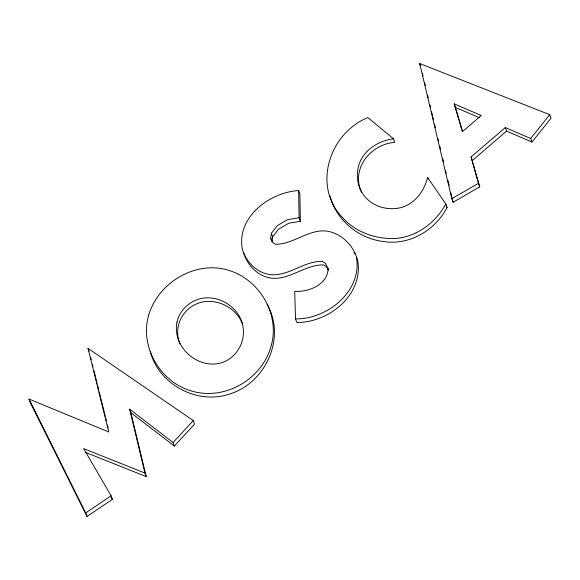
<?xml version="1.0" encoding="UTF-8"?>
<svg xmlns="http://www.w3.org/2000/svg" width="580" height="580" viewBox="0 0 580 580"><rect width="100%" height="100%" fill="white"/><g stroke="black" fill="none" stroke-linecap="round" stroke-linejoin="round"><path stroke-width="0.87" d="M300.346 221.263L299.889 194.097L298.62 190.552C269.475 192.299 236.096 217.464 242.396 249.501C246.369 262.262 257.332 273.398 271.048 274.724C289.362 275.993 304.471 260.746 322.458 261.399L325.279 263.226L328.113 268.62C327.729 284.736 308.589 292.276 294.712 291.32L295.51 318.899L296.786 322.444C328.534 322.915 363.58 294.792 357.722 260.906C354.141 246.203 342.106 233.479 326.873 231.115C308.466 228.868 293.444 244.477 275.543 244.274L272.832 242.57L270.715 238.257L271.382 233.305L277.32 225.635L287.332 219.733L299.077 217.71L300.346 221.263L288.601 223.286L278.596 229.187L272.651 236.85L271.984 241.809L270.715 238.257M330.056 195.982C336.204 220.212 358.607 238.481 383.213 241.483C409.233 245.746 435.196 230.39 447.071 207.473L445.802 203.921L427.583 177.524C424.002 192.545 412.416 206.763 396.307 208.445C385.04 209.663 373.121 206.045 365.567 197.338C357.838 188.805 355.569 176.472 358.723 165.525C363.138 150.213 378.298 140.708 393.494 138.816L394.762 142.361C370.468 144.231 350.864 168.751 361.42 192.27M445.802 203.921C435.747 222.662 416.715 237.024 395.125 238.481C375.405 239.286 355.207 232.087 342.033 217.065C312.127 185.549 329.737 133.03 367.858 117.588L393.494 138.816M530.707 138.475L549.731 114.673L419.688 63.525L451.82 198.701L453.096 202.253L479.747 186.847L471.076 156.948L505.303 127.578L530.707 138.475L531.976 142.028L551 118.226L549.731 114.673M193.278 420.565L194.554 424.111L174.391 446.078L173.123 442.533L193.278 420.565L88.044 348.37L108.757 431.977L29 399.04L30.269 402.592L86.986 516.476L112.375 499.358L111.106 495.813L83.665 448.608L144.949 473.07L146.218 476.615L85.775 452.494M472.352 160.5L506.579 131.124L531.976 142.028M86.986 516.476L85.717 512.93L111.106 495.813M451.82 198.701L478.478 183.294L471.076 156.948M295.51 318.899C327.258 319.37 362.312 291.247 356.454 257.361M454.249 103.9L481.248 115.5L462.405 131.674L454.249 103.9L462.659 131.747M455.517 107.445L479.247 117.646M144.949 473.07L129.615 409.168L173.123 442.533M129.615 409.168L130.891 412.721L174.391 446.078M353.967 252.452L354.974 253.888M446.063 206.001L447.071 207.473M111.476 497.814L112.375 499.358M328.171 269.852L326.547 266.771L323.727 264.944C305.747 264.291 290.638 279.546 272.317 278.277C258.607 276.943 247.645 265.814 243.665 253.047M29 399.04L85.717 512.93M242.614 324.082C236.306 307.726 216.963 297.772 199.984 302.601C182.475 307.987 173.123 326.649 179.873 343.911M267.01 304.181C286.208 337.313 266.14 382.263 230.492 393.748C197.823 405.384 158.913 384.932 150.234 351.379M505.303 127.578L506.579 131.124M478.478 183.294L479.747 186.847M419.688 63.525L420.703 66.367M427.583 177.524L428.091 178.944M328.113 268.62L328.621 270.034M271.382 233.305L272.651 236.85M88.044 348.37L89.059 351.212M90.611 357.142L91.256 359.76M92.336 364.11L92.981 366.727M94.062 371.077L95.359 376.304M95.787 378.044L97.085 383.271M97.513 385.011L98.81 390.238M99.238 391.978L100.536 397.206M100.963 398.946L105.284 416.367M105.712 418.108L106.357 420.717M107.438 425.075L108.09 427.685M130.891 412.721L146.218 476.615M422.421 73.218L423.045 75.85M424.712 82.875L425.343 85.507M427.634 95.163L428.265 97.795M429.932 104.821L430.556 107.452M431.6 111.838L432.434 115.347M432.854 117.109L433.477 119.741M434.522 124.127L435.355 127.636M438.067 139.048L438.697 141.687M439.741 146.073L440.575 149.582M442.656 158.362L443.497 161.871M445.578 170.65L446.209 173.282M447.876 180.307L449.13 185.571M450.798 192.596L452.052 197.86M452.465 199.614L453.096 202.253M298.62 190.552L299.077 217.71M176.965 322.161C172.071 346.608 197.345 369.598 221.183 362.87C235.98 358.498 245.369 342.657 243.136 327.555C240.801 309.793 222.843 296.532 205.24 297.895C191.936 298.903 179.807 309.046 176.965 322.161M148.676 315.121C139.323 347.181 160.791 383.01 192.763 391.34C225.439 400.504 261.681 379.074 270.904 346.796C280.684 314.664 259.514 279.096 227.73 270.019C194.851 260.5 158.144 282.888 148.676 315.121"/></g></svg>
